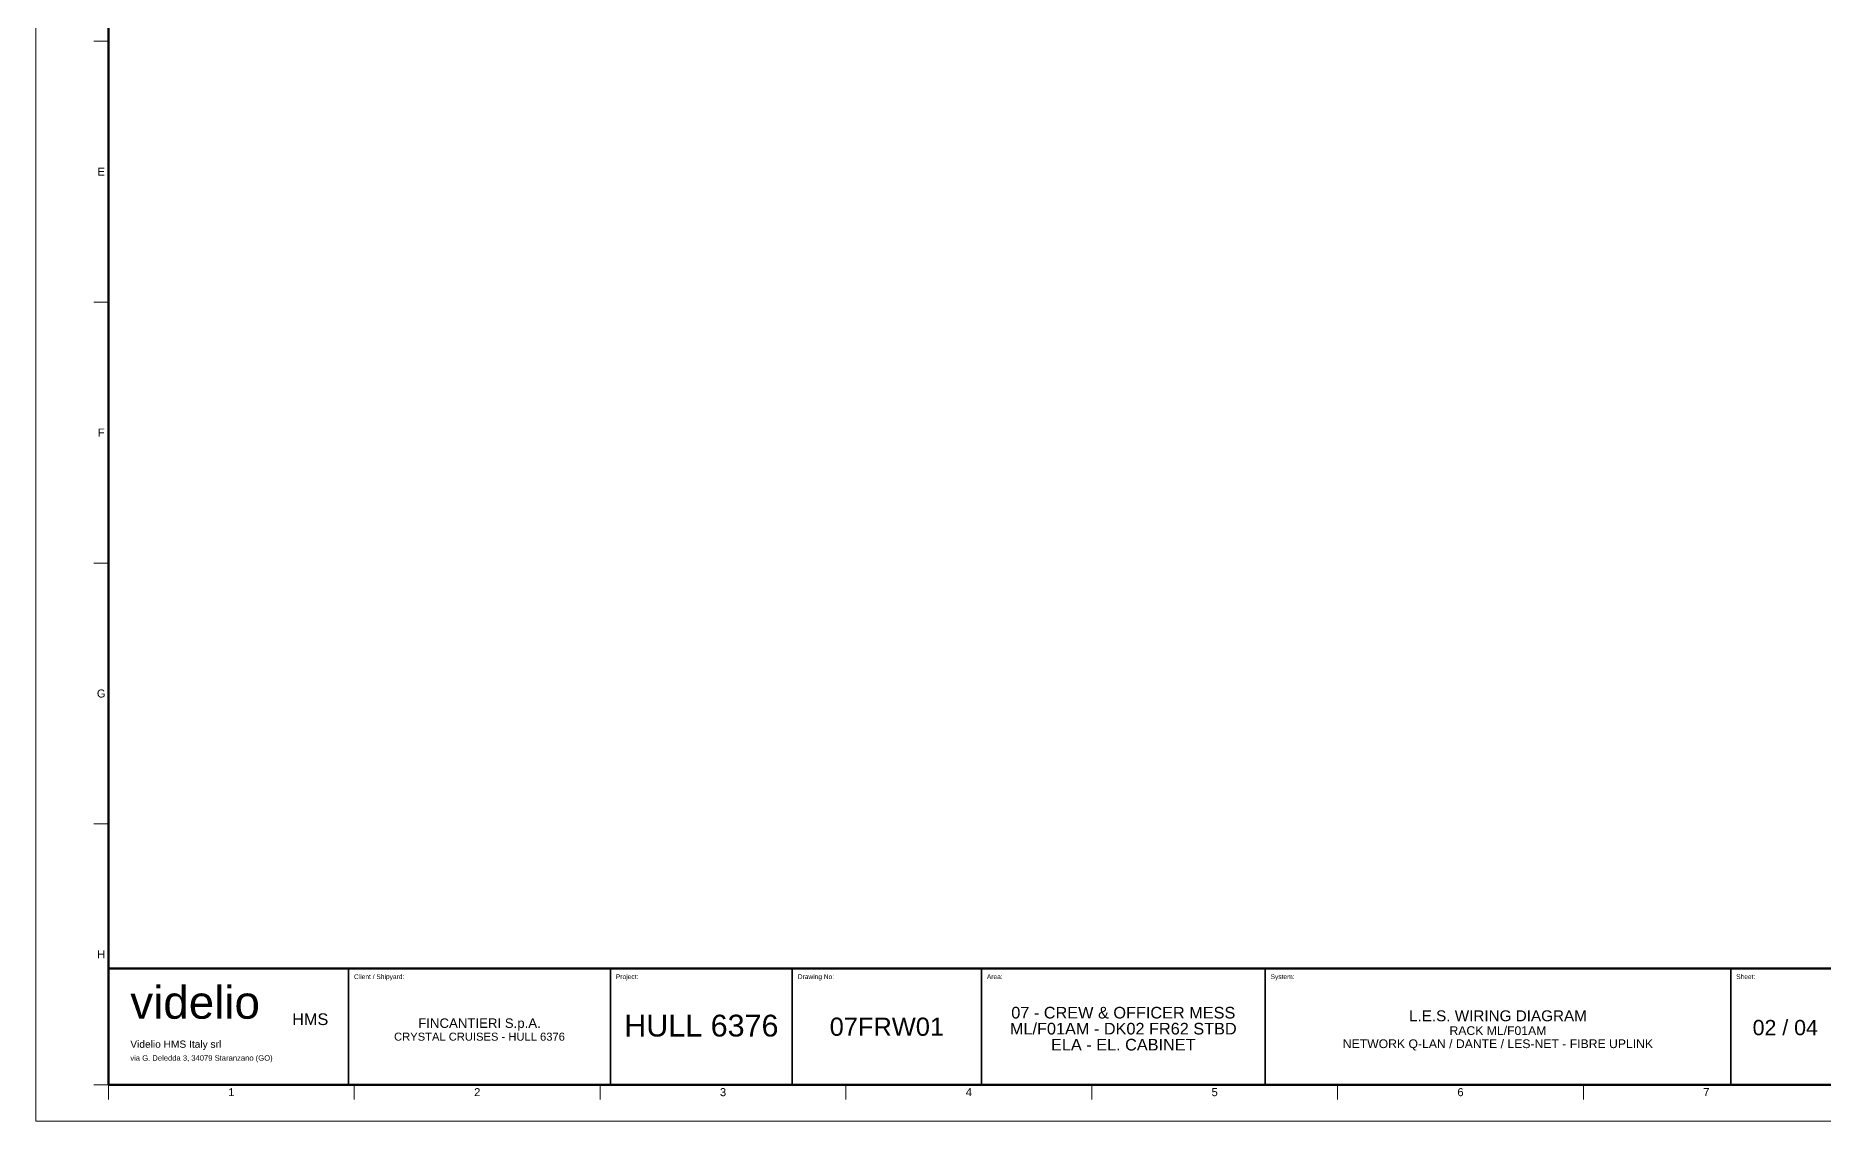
# Model space of a CAD drawing. Header units: millimetres. Extents: x 0 to 841, y 0 to 594.
# Drawn here: x 0 to 491.4, y 0 to 298.5 of the extents above; entities that cross this region are included whole.
import ezdxf
from ezdxf.enums import TextEntityAlignment as Align

# ---------------------------------------------------------------- set-up
doc = ezdxf.new("R2010")
doc.units = ezdxf.units.MM
for name, color, linetype, lineweight, true_color in [('AV-FRAME', 7, 'Continuous', 70, 0x7800ff), ('AV-TITLE', 7, 'Continuous', 25, 0x7800ff), ('AV-ZONE', 7, 'Continuous', 18, 0x7800ff)]:
    doc.layers.add(name, color=color, linetype=linetype, lineweight=lineweight, true_color=true_color)
doc.layers.add('AV-TEXT', color=7, linetype='Continuous', lineweight=18)
doc.styles.add('AV', font='arial.ttf')

msp = doc.modelspace()

# ---------------------------------------------------------------- linework, layer by layer
at = {"layer": 'AV-FRAME'}
for points in [[(20, 10), (831, 10), (831, 584), (20, 584)], [(20, 10), (831, 10), (831, 42), (20, 42)]]:
    msp.add_lwpolyline(points, close=True, dxfattribs=at)
at = {"layer": 'AV-TITLE'}
for points in [[(20, 10), (86, 10), (86, 42), (20, 42)], [(86, 10), (158, 10), (158, 42), (86, 42)], [(158, 10), (208, 10), (208, 42), (158, 42)], [(208, 10), (260, 10), (260, 42), (208, 42)], [(260, 10), (338, 10), (338, 42), (260, 42)], [(338, 10), (466, 10), (466, 42), (338, 42)], [(466, 10), (496, 10), (496, 42), (466, 42)]]:
    msp.add_lwpolyline(points, close=True, dxfattribs=at)
at = {"layer": 'AV-ZONE'}
for p, q in [((20, 297), (16, 297)), ((20, 225.25), (16, 225.25)), ((20, 153.5), (16, 153.5)), ((20, 81.75), (16, 81.75)), ((20, 10), (16, 10)), ((20, 10), (20, 6)), ((87.58, 10), (87.58, 6)), ((155.17, 10), (155.17, 6)), ((222.75, 10), (222.75, 6)), ((290.33, 10), (290.33, 6)), ((357.92, 10), (357.92, 6)), ((425.5, 10), (425.5, 6))]:
    msp.add_line(p, q, dxfattribs=at)
at = {"layer": 'AV-ZONE', "lineweight": 13}
msp.add_lwpolyline([(0, 0), (841, 0), (841, 594), (0, 594)], close=True, dxfattribs=at)

# ---------------------------------------------------------------- texts
at = {"layer": 'AV-TEXT', "true_color": 0x7800ff, "style": 'AV'}
for s, p in [('Client / Shipyard:', (87.5, 40.4)), ('Project:', (159.5, 40.4)), ('Drawing No:', (209.5, 40.4)), ('Area:', (261.5, 40.4)), ('System:', (339.5, 40.4)), ('Sheet:', (467.5, 40.4))]:
    msp.add_text(s, height=1.3, dxfattribs=at).set_placement(p, align=Align.TOP_LEFT)
at = {"layer": 'AV-TEXT', "style": 'AV'}
for s, height, p in [('videlio', 9, (26, 25.5)), ('Videlio HMS Italy srl', 2, (26, 19.6)), ('via G. Deledda 3, 34079 Staranzano (GO)', 1.5, (26, 16.2))]:
    msp.add_text(s, height=height, dxfattribs=at).set_placement(p, align=Align.BOTTOM_LEFT)
at = {"layer": 'AV-TEXT', "true_color": 0xe60000, "style": 'AV'}
msp.add_text('HMS', height=3.2, dxfattribs=at).set_placement((70.5, 25.5), align=Align.BOTTOM_LEFT)
at = {"layer": 'AV-TEXT', "style": 'AV'}
for s, height, p in [('07 - CREW & OFFICER MESS', 3.2, (299, 27.3)), ('L.E.S. WIRING DIAGRAM', 3, (402, 26.6)), ('FINCANTIERI S.p.A.', 2.6, (122, 24.9)), ('HULL 6376', 6, (183, 21.5)), ('07FRW01', 5, (234, 22)), ('ML/F01AM - DK02 FR62 STBD', 3.2, (299, 22.9)), ('RACK ML/F01AM', 2.4, (402, 23)), ('02 / 04', 4.2, (481, 22.4)), ('CRYSTAL CRUISES - HULL 6376', 2.2, (122, 21.5)), ('ELA - EL. CABINET', 3.2, (299, 18.5)), ('NETWORK Q-LAN / DANTE / LES-NET - FIBRE UPLINK', 2.4, (402, 19.4))]:
    msp.add_text(s, height=height, dxfattribs=at).set_placement(p, align=Align.BOTTOM_CENTER)
at = {"layer": 'AV-ZONE', "true_color": 0x7800ff, "style": 'AV'}
for s, p in [('E', (18, 261.12)), ('F', (18, 189.38)), ('G', (18, 117.62)), ('H', (18, 45.88)), ('1', (53.79, 8)), ('2', (121.38, 8)), ('3', (188.96, 8)), ('4', (256.54, 8)), ('5', (324.12, 8)), ('6', (391.71, 8)), ('7', (459.29, 8))]:
    msp.add_text(s, height=2.2, dxfattribs=at).set_placement(p, align=Align.MIDDLE_CENTER)

doc.saveas('drawing.dxf')
